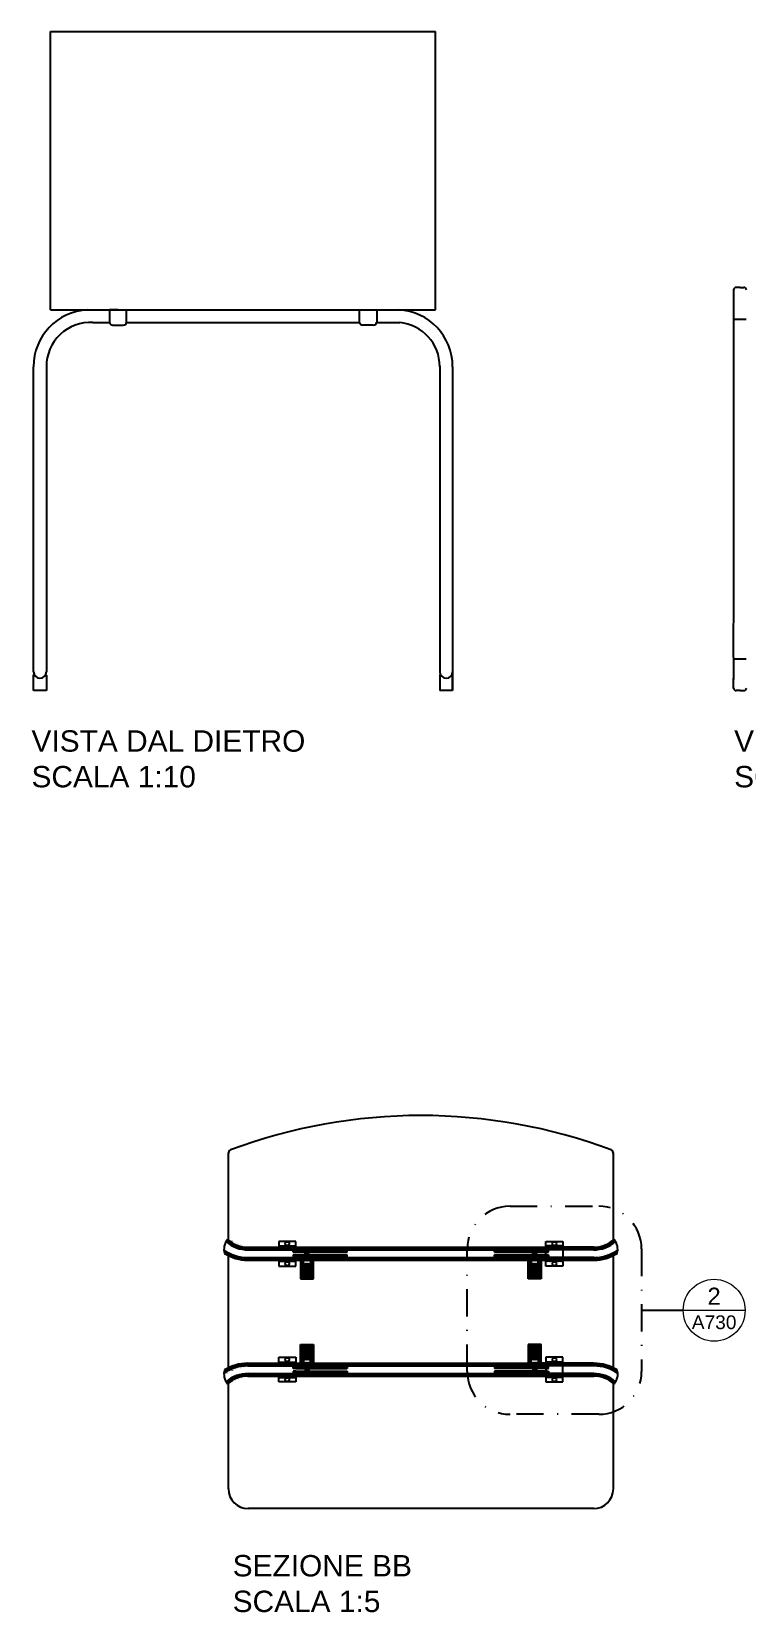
# Model space of a CAD drawing. Header units: millimetres. Extents: x 26 to 793, y -110 to 100.
# Drawn here: x 257.1 to 340.7, y -102.6 to 82.1 of the extents above; entities that cross this region are included whole.
import ezdxf
from ezdxf.enums import TextEntityAlignment as Align

# ---------------------------------------------------------------- set-up
doc = ezdxf.new("R2010")
doc.units = ezdxf.units.MM
doc.linetypes.add('TRATTOPUNTO2', pattern=[12.7, 6.35, -3.175, 0, -3.175])
doc.layers.add('A-ANNO-SYMB', color=202, linetype='Continuous', lineweight=18)
for name, color, linetype in [('CONTORNO SEZIONI', 26, 'TRATTOPUNTO2'), ('SIMBOLI', 201, 'Continuous'), ('VITI', 240, 'Continuous')]:
    doc.layers.add(name, color=color, linetype=linetype)
doc.styles.add('ARIAL', font='arial.ttf')
doc.styles.get("Standard").update_dxf_attribs({"font": 'arial.ttf'})
pattern_1 = [(45, (-61.06439, -11.40262), (-0.11000814, 0.11000814), [])]
pattern_2 = [(141, (-61.06439, -11.402616), (-0.033967568, -0.041946453), [])]
pattern_3 = [(45, (-61.06439, -11.40262), (-0.062861793, 0.062861793), [])]
pattern_4 = [(141, (-61.06439, -11.40262), (-0.08991415, -0.11103473), [])]

# ---------------------------------------------------------------- blocks, each defined once
blk = doc.blocks.new('DETAGLI')
at = {"layer": 'A-ANNO-SYMB', "linetype": 'Continuous'}
blk.add_line((486.66, 356.17), (504.76, 356.17), dxfattribs=at)
blk.add_circle((495.71, 356.17), 9.05, dxfattribs=at)
for tag, p in [('TAVOLA', (495.71, 362.76)), ('SEZIONE', (495.71, 354.67))]:
    blk.add_attdef(tag, text='', height=5, dxfattribs=at).set_placement(p, align=Align.TOP_CENTER)

msp = doc.modelspace()

# ---------------------------------------------------------------- hatches: boundary and pattern name
h = msp.add_hatch()
h.set_pattern_fill('ANSI31', color=256, scale=0.049)
h.set_pattern_definition(pattern_1)
edge = h.paths.add_edge_path()
edge.add_line((288.01, -61.41), (286.01, -61.41))
edge.add_line((286.01, -61.41), (282.39, -61.41))
edge.add_arc((282.4, -56.22), 5.2, 238.2499, 269.9092, ccw=False)
edge.add_line((279.67, -60.64), (279.61, -60.24))
edge.add_arc((282.4, -56.22), 4.9, 235.1912, 269.9065)
edge.add_line((282.4, -61.11), (287.71, -61.11))
edge.add_line((287.71, -61.11), (287.71, -60.81))
edge.add_line((287.71, -60.81), (288.01, -60.81))
edge.add_line((288.01, -60.81), (289.12, -60.81))
edge.add_line((289.12, -60.81), (289.12, -60.84))
edge.add_line((289.12, -60.84), (289.09, -60.84))
edge.add_line((289.09, -60.84), (289.05, -60.84))
edge.add_line((289.05, -60.84), (289.05, -60.86))
edge.add_line((289.05, -60.86), (289.12, -60.87))
edge.add_line((289.12, -60.87), (289.12, -60.95))
edge.add_line((289.12, -60.95), (289.09, -60.94))
edge.add_line((289.09, -60.94), (289.05, -60.95))
edge.add_line((289.05, -60.95), (289.05, -60.97))
edge.add_line((289.05, -60.97), (289.12, -60.98))
edge.add_line((289.12, -60.98), (289.12, -61.04))
edge.add_line((289.12, -61.04), (289.09, -61.04))
edge.add_line((289.09, -61.04), (289.05, -61.04))
edge.add_line((289.05, -61.04), (289.05, -61.06))
edge.add_line((289.05, -61.06), (289.12, -61.07))
edge.add_line((289.12, -61.07), (289.12, -61.11))
edge.add_line((289.12, -61.11), (288.01, -61.11))
edge.add_line((288.01, -61.11), (288.01, -61.41))
h.paths.add_polyline_path([(294.01, -61.11), (289.52, -61.11), (289.52, -61.05), (289.55, -61.06), (289.59, -61.05), (289.58, -61.03), (289.52, -61.02), (289.52, -60.95), (289.55, -60.95), (289.59, -60.94), (289.58, -60.93), (289.52, -60.91), (289.52, -60.85), (289.55, -60.86), (289.59, -60.85), (289.58, -60.83), (289.52, -60.82), (289.52, -60.81), (294.01, -60.81)])
edge = h.paths.add_edge_path()
edge.add_arc((281.38, -60.17), 1.77, 139.4567, 149.2099)
edge.add_arc((282.39, -56.35), 3.86, 228.9343, 270.5825)
edge.add_line((282.43, -60.21), (282.39, -60.21))
edge.add_line((282.39, -60.21), (282.46, -60.21))
edge.add_line((282.46, -60.21), (287.71, -60.21))
edge.add_line((287.71, -60.21), (287.71, -60.51))
edge.add_line((287.71, -60.51), (289.12, -60.51))
edge.add_line((289.12, -60.51), (289.12, -60.48))
edge.add_arc((289.29, -60.59), 0.202, 121.5211, 148.4789, ccw=False)
edge.add_line((289.19, -60.41), (289.45, -60.41))
edge.add_arc((289.35, -60.59), 0.202, 31.5211, 58.4789, ccw=False)
edge.add_line((289.52, -60.48), (289.52, -60.51))
edge.add_line((289.52, -60.51), (294.01, -60.51))
edge.add_line((294.01, -60.51), (294.01, -60.21))
edge.add_line((294.01, -60.21), (288.01, -60.21))
edge.add_line((288.01, -60.21), (288.01, -59.91))
edge.add_line((288.01, -59.91), (282.39, -59.91))
edge.add_arc((282.39, -56.35), 3.56, 228.4778, 270.002, ccw=False)
h = msp.add_hatch()
h.set_pattern_fill('ANSI31', color=256, scale=0.049)
h.set_pattern_definition(pattern_1)
edge = h.paths.add_edge_path()
edge.add_line((317.25, -61.41), (319.25, -61.41))
edge.add_line((319.25, -61.41), (322.87, -61.41))
edge.add_arc((322.86, -56.22), 5.2, 270.0908, 301.7501)
edge.add_line((325.59, -60.64), (325.65, -60.24))
edge.add_arc((322.86, -56.22), 4.9, 270.0935, 304.8088, ccw=False)
edge.add_line((322.87, -61.11), (317.55, -61.11))
edge.add_line((317.55, -61.11), (317.55, -60.81))
edge.add_line((317.55, -60.81), (317.25, -60.81))
edge.add_line((317.25, -60.81), (316.14, -60.81))
edge.add_line((316.14, -60.81), (316.14, -60.84))
edge.add_line((316.14, -60.84), (316.17, -60.84))
edge.add_line((316.17, -60.84), (316.21, -60.84))
edge.add_line((316.21, -60.84), (316.21, -60.86))
edge.add_line((316.21, -60.86), (316.14, -60.87))
edge.add_line((316.14, -60.87), (316.14, -60.95))
edge.add_line((316.14, -60.95), (316.17, -60.94))
edge.add_line((316.17, -60.94), (316.21, -60.95))
edge.add_line((316.21, -60.95), (316.21, -60.97))
edge.add_line((316.21, -60.97), (316.14, -60.98))
edge.add_line((316.14, -60.98), (316.14, -61.04))
edge.add_line((316.14, -61.04), (316.17, -61.04))
edge.add_line((316.17, -61.04), (316.21, -61.04))
edge.add_line((316.21, -61.04), (316.21, -61.06))
edge.add_line((316.21, -61.06), (316.14, -61.07))
edge.add_line((316.14, -61.07), (316.14, -61.11))
edge.add_line((316.14, -61.11), (317.25, -61.11))
edge.add_line((317.25, -61.11), (317.25, -61.41))
h.paths.add_polyline_path([(311.25, -61.11), (315.74, -61.11), (315.74, -61.05), (315.71, -61.06), (315.68, -61.05), (315.68, -61.03), (315.74, -61.02), (315.74, -60.95), (315.71, -60.95), (315.68, -60.94), (315.68, -60.93), (315.74, -60.91), (315.74, -60.85), (315.71, -60.86), (315.68, -60.85), (315.68, -60.83), (315.74, -60.82), (315.74, -60.81), (311.25, -60.81)])
edge = h.paths.add_edge_path()
edge.add_arc((323.88, -60.17), 1.77, 30.7901, 40.5433)
edge.add_arc((322.87, -56.35), 3.56, 269.998, 311.5222, ccw=False)
edge.add_line((322.87, -59.91), (317.25, -59.91))
edge.add_line((317.25, -59.91), (317.25, -60.21))
edge.add_line((317.25, -60.21), (311.25, -60.21))
edge.add_line((311.25, -60.21), (311.25, -60.51))
edge.add_line((311.25, -60.51), (315.74, -60.51))
edge.add_line((315.74, -60.51), (315.74, -60.48))
edge.add_arc((315.92, -60.59), 0.202, 121.5211, 148.4789, ccw=False)
edge.add_line((315.81, -60.41), (316.08, -60.41))
edge.add_arc((315.97, -60.59), 0.202, 31.5211, 58.4789, ccw=False)
edge.add_line((316.14, -60.48), (316.14, -60.51))
edge.add_line((316.14, -60.51), (317.55, -60.51))
edge.add_line((317.55, -60.51), (317.55, -60.21))
edge.add_line((317.55, -60.21), (322.8, -60.21))
edge.add_line((322.8, -60.21), (322.87, -60.21))
edge.add_line((322.87, -60.21), (322.83, -60.21))
edge.add_arc((322.87, -56.35), 3.86, 269.4175, 311.0657)
h = msp.add_hatch()
h.set_pattern_fill('ANSI31', color=256, scale=0.017, angle=96)
h.set_pattern_definition(pattern_2)
h.paths.add_polyline_path([(288.01, -61.56), (288.01, -61.41), (286.01, -61.41), (286.01, -61.56)])
h.paths.add_polyline_path([(286.01, -59.76), (286.01, -59.91), (288.01, -59.91), (288.01, -59.76)])
h = msp.add_hatch()
h.set_pattern_fill('ANSI31', color=256, scale=0.028)
h.set_pattern_definition(pattern_3)
h.paths.add_polyline_path([(317.25, -60.21), (294.01, -60.21), (288.01, -60.21), (288.01, -59.91), (317.25, -59.91)])
h.paths.add_polyline_path([(315.74, -61.31), (315.68, -61.33), (315.68, -61.34), (315.71, -61.35), (315.74, -61.35), (315.74, -61.41), (289.72, -61.41), (289.52, -61.41), (289.52, -61.35), (289.55, -61.35), (289.59, -61.34), (289.58, -61.33), (289.52, -61.31), (289.52, -61.25), (289.55, -61.26), (289.59, -61.25), (289.58, -61.23), (289.52, -61.22), (289.52, -61.15), (289.55, -61.15), (289.59, -61.14), (289.58, -61.11), (315.74, -61.11), (315.74, -61.11), (315.68, -61.13), (315.68, -61.14), (315.71, -61.15), (315.74, -61.15), (315.74, -61.22), (315.68, -61.23), (315.68, -61.25), (315.71, -61.26), (315.74, -61.25)])
h.paths.add_polyline_path([(289.12, -61.35), (289.09, -61.34), (289.05, -61.35), (289.05, -61.37), (289.12, -61.38), (289.12, -61.41), (288.92, -61.41), (288.01, -61.41), (288.01, -61.11), (289.12, -61.11), (289.12, -61.15), (289.09, -61.14), (289.05, -61.15), (289.05, -61.17), (289.12, -61.18), (289.12, -61.24), (289.09, -61.24), (289.05, -61.24), (289.05, -61.26), (289.12, -61.27)])
h.paths.add_polyline_path([(317.25, -61.41), (316.34, -61.41), (316.14, -61.41), (316.14, -61.38), (316.21, -61.37), (316.21, -61.35), (316.17, -61.34), (316.14, -61.35), (316.14, -61.27), (316.21, -61.26), (316.21, -61.24), (316.17, -61.24), (316.14, -61.24), (316.14, -61.18), (316.21, -61.17), (316.21, -61.15), (316.17, -61.14), (316.14, -61.15), (316.14, -61.11), (317.25, -61.11)])
h = msp.add_hatch()
h.set_pattern_fill('ANSI31', color=256, scale=0.017, angle=96)
h.set_pattern_definition(pattern_2)
h.paths.add_polyline_path([(317.25, -61.56), (319.25, -61.56), (319.25, -61.41), (317.25, -61.41)])
h.paths.add_polyline_path([(317.25, -59.91), (319.25, -59.91), (319.25, -59.76), (317.25, -59.76)])
h = msp.add_hatch()
h.set_pattern_fill('ANSI31', color=256, scale=0.045, angle=96)
h.set_pattern_definition(pattern_4)
h.paths.add_polyline_path([(290.07, -61.41), (289.72, -61.41), (289.72, -61.91), (288.92, -61.91), (288.92, -61.41), (288.57, -61.41), (288.57, -63.59), (290.07, -63.59)])
h.paths.add_polyline_path([(315.19, -63.59), (316.69, -63.59), (316.69, -61.41), (316.34, -61.41), (316.34, -61.91), (315.54, -61.91), (315.54, -61.41), (315.19, -61.41)])
h = msp.add_hatch(color=240)
h.dxf.hatch_style = 1
h.paths.add_polyline_path([(288.92, -72.98), (288.92, -73.48), (289.72, -73.48), (289.72, -72.98)])
h.paths.add_polyline_path([(315.54, -72.98), (315.54, -73.48), (316.34, -73.48), (316.34, -72.98)])
h.paths.add_polyline_path([(315.54, -61.41), (315.54, -61.91), (316.34, -61.91), (316.34, -61.41)])
h.paths.add_polyline_path([(288.92, -61.41), (288.92, -61.91), (289.72, -61.91), (289.72, -61.41)])
h = msp.add_hatch()
h.set_pattern_fill('ANSI31', color=256, scale=0.045, angle=96)
h.set_pattern_definition(pattern_4)
h.paths.add_polyline_path([(290.07, -71.3), (288.57, -71.3), (288.57, -73.48), (288.92, -73.48), (288.92, -72.98), (289.72, -72.98), (289.72, -73.48), (290.07, -73.48)])
h.paths.add_polyline_path([(315.19, -73.48), (315.54, -73.48), (315.54, -72.98), (316.34, -72.98), (316.34, -73.48), (316.69, -73.48), (316.69, -71.3), (315.19, -71.3)])
h = msp.add_hatch()
h.set_pattern_fill('ANSI31', color=256, scale=0.049)
h.set_pattern_definition(pattern_1)
edge = h.paths.add_edge_path()
edge.add_line((288.01, -73.48), (286.01, -73.48))
edge.add_line((286.01, -73.48), (282.39, -73.48))
edge.add_arc((282.4, -78.68), 5.2, 90.0908, 121.7501)
edge.add_line((279.67, -74.26), (279.61, -74.65))
edge.add_arc((282.4, -78.68), 4.9, 90.0935, 124.7347, ccw=False)
edge.add_line((282.4, -73.78), (287.71, -73.78))
edge.add_line((287.71, -73.78), (287.71, -74.08))
edge.add_line((287.71, -74.08), (288.01, -74.08))
edge.add_line((288.01, -74.08), (289.12, -74.08))
edge.add_line((289.12, -74.08), (289.12, -74.05))
edge.add_line((289.12, -74.05), (289.09, -74.06))
edge.add_line((289.09, -74.06), (289.05, -74.05))
edge.add_line((289.05, -74.05), (289.05, -74.03))
edge.add_line((289.05, -74.03), (289.12, -74.02))
edge.add_line((289.12, -74.02), (289.12, -73.95))
edge.add_line((289.12, -73.95), (289.09, -73.95))
edge.add_line((289.09, -73.95), (289.05, -73.94))
edge.add_line((289.05, -73.94), (289.05, -73.93))
edge.add_line((289.05, -73.93), (289.12, -73.92))
edge.add_line((289.12, -73.92), (289.12, -73.85))
edge.add_line((289.12, -73.85), (289.09, -73.86))
edge.add_line((289.09, -73.86), (289.05, -73.85))
edge.add_line((289.05, -73.85), (289.05, -73.83))
edge.add_line((289.05, -73.83), (289.12, -73.82))
edge.add_line((289.12, -73.82), (289.12, -73.78))
edge.add_line((289.12, -73.78), (288.01, -73.78))
edge.add_line((288.01, -73.78), (288.01, -73.48))
h.paths.add_polyline_path([(294.01, -73.78), (289.52, -73.78), (289.52, -73.84), (289.55, -73.84), (289.59, -73.85), (289.58, -73.86), (289.52, -73.87), (289.52, -73.95), (289.55, -73.94), (289.59, -73.95), (289.58, -73.97), (289.52, -73.98), (289.52, -74.04), (289.55, -74.04), (289.59, -74.05), (289.58, -74.06), (289.52, -74.07), (289.52, -74.08), (294.01, -74.08)])
edge = h.paths.add_edge_path()
edge.add_arc((281.44, -74.71), 1.83, 210.148, 219.6126)
edge.add_arc((282.39, -78.54), 3.56, 89.998, 131.5222, ccw=False)
edge.add_line((282.39, -74.98), (288.01, -74.98))
edge.add_line((288.01, -74.98), (288.01, -74.68))
edge.add_line((288.01, -74.68), (294.01, -74.68))
edge.add_line((294.01, -74.68), (294.01, -74.38))
edge.add_line((294.01, -74.38), (289.52, -74.38))
edge.add_line((289.52, -74.38), (289.52, -74.41))
edge.add_arc((289.35, -74.31), 0.202, 301.5211, 328.4789, ccw=False)
edge.add_line((289.45, -74.48), (289.19, -74.48))
edge.add_arc((289.29, -74.31), 0.202, 211.5211, 238.4789, ccw=False)
edge.add_line((289.12, -74.41), (289.12, -74.38))
edge.add_line((289.12, -74.38), (287.71, -74.38))
edge.add_line((287.71, -74.38), (287.71, -74.68))
edge.add_line((287.71, -74.68), (282.46, -74.68))
edge.add_line((282.46, -74.68), (282.39, -74.68))
edge.add_line((282.39, -74.68), (282.43, -74.68))
edge.add_arc((282.39, -78.54), 3.86, 89.4175, 131.004)
h = msp.add_hatch()
h.set_pattern_fill('ANSI31', color=256, scale=0.017, angle=96)
h.set_pattern_definition(pattern_2)
h.paths.add_polyline_path([(288.01, -73.33), (286.01, -73.33), (286.01, -73.48), (288.01, -73.48)])
h.paths.add_polyline_path([(288.01, -74.98), (286.01, -74.98), (286.01, -75.13), (288.01, -75.13)])
h = msp.add_hatch()
h.set_pattern_fill('ANSI31', color=256, scale=0.028)
h.set_pattern_definition(pattern_3)
h.paths.add_polyline_path([(317.25, -74.68), (294.01, -74.68), (288.01, -74.68), (288.01, -74.98), (317.25, -74.98)])
h.paths.add_polyline_path([(315.74, -73.58), (315.68, -73.57), (315.68, -73.55), (315.71, -73.54), (315.74, -73.55), (315.74, -73.48), (289.72, -73.48), (289.52, -73.48), (289.52, -73.55), (289.55, -73.54), (289.59, -73.55), (289.58, -73.57), (289.52, -73.58), (289.52, -73.64), (289.55, -73.64), (289.59, -73.65), (289.58, -73.66), (289.52, -73.67), (289.52, -73.75), (289.55, -73.74), (289.59, -73.75), (289.58, -73.78), (315.74, -73.78), (315.74, -73.78), (315.68, -73.77), (315.68, -73.75), (315.71, -73.74), (315.74, -73.75), (315.74, -73.67), (315.68, -73.66), (315.68, -73.65), (315.71, -73.64), (315.74, -73.64)])
h.paths.add_polyline_path([(289.12, -73.55), (289.09, -73.55), (289.05, -73.54), (289.05, -73.53), (289.12, -73.52), (289.12, -73.48), (288.92, -73.48), (288.01, -73.48), (288.01, -73.78), (289.12, -73.78), (289.12, -73.75), (289.09, -73.75), (289.05, -73.74), (289.05, -73.73), (289.12, -73.72), (289.12, -73.65), (289.09, -73.66), (289.05, -73.65), (289.05, -73.63), (289.12, -73.62)])
h.paths.add_polyline_path([(317.25, -73.48), (316.34, -73.48), (316.14, -73.48), (316.14, -73.52), (316.21, -73.53), (316.21, -73.54), (316.17, -73.55), (316.14, -73.55), (316.14, -73.62), (316.21, -73.63), (316.21, -73.65), (316.17, -73.66), (316.14, -73.65), (316.14, -73.72), (316.21, -73.73), (316.21, -73.74), (316.17, -73.75), (316.14, -73.75), (316.14, -73.78), (317.25, -73.78)])
h = msp.add_hatch()
h.set_pattern_fill('ANSI31', color=256, scale=0.049)
h.set_pattern_definition(pattern_1)
edge = h.paths.add_edge_path()
edge.add_line((317.25, -73.48), (319.25, -73.48))
edge.add_line((319.25, -73.48), (322.87, -73.48))
edge.add_arc((322.86, -78.68), 5.2, 58.2499, 89.9092, ccw=False)
edge.add_line((325.59, -74.26), (325.65, -74.66))
edge.add_arc((322.86, -78.68), 4.9, 55.1829, 89.9065)
edge.add_line((322.87, -73.78), (317.55, -73.78))
edge.add_line((317.55, -73.78), (317.55, -74.08))
edge.add_line((317.55, -74.08), (317.25, -74.08))
edge.add_line((317.25, -74.08), (316.14, -74.08))
edge.add_line((316.14, -74.08), (316.14, -74.05))
edge.add_line((316.14, -74.05), (316.17, -74.06))
edge.add_line((316.17, -74.06), (316.21, -74.05))
edge.add_line((316.21, -74.05), (316.21, -74.03))
edge.add_line((316.21, -74.03), (316.14, -74.02))
edge.add_line((316.14, -74.02), (316.14, -73.95))
edge.add_line((316.14, -73.95), (316.17, -73.95))
edge.add_line((316.17, -73.95), (316.21, -73.94))
edge.add_line((316.21, -73.94), (316.21, -73.93))
edge.add_line((316.21, -73.93), (316.14, -73.92))
edge.add_line((316.14, -73.92), (316.14, -73.85))
edge.add_line((316.14, -73.85), (316.17, -73.86))
edge.add_line((316.17, -73.86), (316.21, -73.85))
edge.add_line((316.21, -73.85), (316.21, -73.83))
edge.add_line((316.21, -73.83), (316.14, -73.82))
edge.add_line((316.14, -73.82), (316.14, -73.78))
edge.add_line((316.14, -73.78), (317.25, -73.78))
edge.add_line((317.25, -73.78), (317.25, -73.48))
h.paths.add_polyline_path([(311.25, -73.78), (315.74, -73.78), (315.74, -73.84), (315.71, -73.84), (315.68, -73.85), (315.68, -73.86), (315.74, -73.87), (315.74, -73.95), (315.71, -73.94), (315.68, -73.95), (315.68, -73.97), (315.74, -73.98), (315.74, -74.04), (315.71, -74.04), (315.68, -74.05), (315.68, -74.06), (315.74, -74.07), (315.74, -74.08), (311.25, -74.08)])
edge = h.paths.add_edge_path()
edge.add_line((311.25, -74.38), (315.74, -74.38))
edge.add_line((315.74, -74.38), (315.74, -74.41))
edge.add_arc((315.92, -74.31), 0.202, 211.5211, 238.4789)
edge.add_line((315.81, -74.48), (316.08, -74.48))
edge.add_arc((315.97, -74.31), 0.202, 301.5211, 328.4789)
edge.add_line((316.14, -74.41), (316.14, -74.38))
edge.add_line((316.14, -74.38), (317.55, -74.38))
edge.add_line((317.55, -74.38), (317.55, -74.68))
edge.add_line((317.55, -74.68), (322.8, -74.68))
edge.add_line((322.8, -74.68), (322.87, -74.68))
edge.add_line((322.87, -74.68), (322.83, -74.68))
edge.add_arc((322.87, -78.54), 3.86, 48.4778, 90.5825, ccw=False)
edge.add_line((325.43, -75.65), (325.23, -75.87))
edge.add_arc((322.87, -78.54), 3.56, 48.4778, 90.002)
edge.add_line((322.87, -74.98), (317.25, -74.98))
edge.add_line((317.25, -74.98), (317.25, -74.68))
edge.add_line((317.25, -74.68), (311.25, -74.68))
edge.add_line((311.25, -74.68), (311.25, -74.38))
h = msp.add_hatch()
h.set_pattern_fill('ANSI31', color=256, scale=0.017, angle=96)
h.set_pattern_definition(pattern_2)
h.paths.add_polyline_path([(317.25, -73.33), (319.25, -73.33), (319.25, -73.48), (317.25, -73.48)])
h.paths.add_polyline_path([(317.25, -74.98), (319.25, -74.98), (319.25, -75.13), (317.25, -75.13)])

# ---------------------------------------------------------------- linework, layer by layer
for p, q in [((259.35, 82.13), (304.35, 82.13)), ((259.35, 49.63), (259.35, 82.13)), ((304.35, 49.63), (304.35, 82.13)), ((339.2, 51.95), (339.2, 50.8)), ((339.95, 52.25), (339.5, 52.25)), ((339.95, 52.25), (340.4, 52.25)), ((339.2, 50.8), (339.2, 44.56)), ((259.35, 49.63), (304.35, 49.63)), ((264.29, 48.15), (266.23, 48.15)), ((267.23, 49.63), (266.23, 49.63)), ((266.23, 49.63), (266.23, 48.15)), ((268.23, 48.15), (268.23, 49.63)), ((268.23, 48.15), (295.47, 48.14)), ((295.47, 48.15), (295.47, 49.63)), ((297.46, 48.14), (300.16, 48.13)), ((297.47, 49.63), (297.47, 48.15)), ((339.2, 48.55), (340.66, 48.53)), ((266.62, 47.83), (267.84, 47.83)), ((297.07, 47.83), (295.86, 47.83)), ((257.35, 7.33), (257.35, 42.98)), ((258.85, 43.02), (258.85, 7.33)), ((304.85, 43.02), (304.85, 7.33)), ((306.35, 42.98), (306.35, 5.13)), ((339.2, 41.78), (339.2, 15.59)), ((339.2, 8.83), (340.66, 8.85)), ((257.35, 5.13), (257.35, 6.95)), ((258.85, 6.95), (258.85, 5.13)), ((304.85, 6.95), (304.85, 5.13)), ((306.35, 5.13), (306.35, 6.95)), ((339.2, 5.43), (339.2, 6.58)), ((258.85, 5.13), (257.35, 5.13)), ((306.35, 5.13), (304.85, 5.13)), ((339.95, 5.13), (339.5, 5.13)), ((339.95, 5.13), (340.4, 5.13)), ((280.13, -59.1), (280.13, -48.9)), ((325.13, -48.89), (325.13, -59.1)), ((280.13, -74), (280.13, -60.89)), ((282.39, -59.91), (286.01, -59.91)), ((282.39, -60.21), (286.01, -60.21)), ((286.01, -59.24), (286.01, -59.91)), ((288.01, -59.24), (286.01, -59.24)), ((286.01, -59.76), (288.01, -59.76)), ((286.01, -59.91), (317.25, -59.91)), ((286.01, -60.21), (287.71, -60.21)), ((286.01, -60.21), (287.71, -60.21)), ((287.71, -60.51), (287.71, -60.21)), ((288.01, -60.51), (287.71, -60.51)), ((288.01, -60.81), (287.71, -60.81)), ((287.71, -60.81), (287.71, -61.11)), ((288.01, -59.91), (288.01, -59.24)), ((288.01, -59.91), (288.01, -60.01)), ((288.01, -59.91), (288.01, -60.21)), ((288.01, -60.21), (317.25, -60.21)), ((288.01, -60.51), (289.12, -60.51)), ((288.01, -60.81), (289.12, -60.81)), ((289.52, -60.51), (294.01, -60.51)), ((289.52, -60.81), (294.01, -60.81)), ((289.52, -60.82), (289.52, -60.81)), ((294.01, -60.21), (317.25, -60.21)), ((294.01, -60.51), (294.01, -60.21)), ((294.01, -61.11), (294.01, -60.81)), ((311.25, -60.51), (311.25, -60.21)), ((315.74, -60.51), (311.25, -60.51)), ((311.25, -61.11), (311.25, -60.81)), ((315.74, -60.81), (311.25, -60.81)), ((315.74, -60.82), (315.74, -60.81)), ((317.25, -60.51), (316.14, -60.51)), ((317.25, -60.81), (316.14, -60.81)), ((317.25, -62.14), (317.25, -59.24)), ((317.25, -59.24), (319.25, -59.24)), ((317.25, -59.91), (317.25, -59.24)), ((317.25, -59.24), (319.25, -59.24)), ((319.25, -59.76), (317.25, -59.76)), ((317.25, -59.91), (317.25, -60.01)), ((317.25, -59.91), (317.25, -60.21)), ((317.25, -60.51), (317.55, -60.51)), ((317.25, -60.81), (317.55, -60.81)), ((319.25, -60.21), (317.55, -60.21)), ((319.25, -60.21), (317.55, -60.21)), ((317.55, -60.51), (317.55, -60.21)), ((317.55, -60.81), (317.55, -61.11)), ((319.25, -59.24), (319.25, -62.14)), ((319.25, -59.24), (319.25, -59.91)), ((319.25, -59.91), (322.87, -59.91)), ((322.87, -59.91), (319.25, -59.91)), ((322.87, -60.21), (319.25, -60.21)), ((325.13, -60.87), (325.13, -74)), ((282.39, -61.11), (287.71, -61.11)), ((282.39, -61.41), (286.01, -61.41)), ((286.01, -61.41), (288.92, -61.41)), ((286.01, -61.41), (286.01, -62.14)), ((286.01, -61.56), (288.01, -61.56)), ((286.01, -62.14), (288.01, -62.14)), ((288.01, -61.11), (289.12, -61.11)), ((288.01, -61.41), (288.01, -61.11)), ((288.01, -62.14), (288.01, -61.41)), ((288.57, -61.41), (288.57, -63.59)), ((289.52, -61.11), (317.25, -61.11)), ((289.72, -61.41), (317.25, -61.41)), ((290.07, -63.59), (290.07, -61.41)), ((294.01, -61.11), (317.25, -61.11)), ((315.19, -63.59), (315.19, -61.41)), ((317.25, -61.11), (316.14, -61.11)), ((319.25, -61.41), (316.34, -61.41)), ((316.69, -61.41), (316.69, -63.59)), ((317.25, -61.41), (317.25, -61.11)), ((317.25, -62.14), (317.25, -61.41)), ((319.25, -61.56), (317.25, -61.56)), ((319.25, -62.14), (317.25, -62.14)), ((319.25, -62.14), (317.25, -62.14)), ((322.87, -61.11), (317.55, -61.11)), ((319.25, -61.41), (322.87, -61.41)), ((322.87, -61.41), (319.25, -61.41)), ((319.25, -61.41), (319.25, -62.14)), ((288.57, -63.59), (290.07, -63.59)), ((316.69, -63.59), (315.19, -63.59)), ((288.57, -73.48), (288.57, -71.3)), ((288.57, -71.3), (290.07, -71.3)), ((290.07, -71.3), (290.07, -73.48)), ((316.69, -71.3), (315.19, -71.3)), ((315.19, -71.3), (315.19, -73.48)), ((316.69, -73.48), (316.69, -71.3)), ((282.39, -73.48), (286.01, -73.48)), ((282.39, -73.78), (287.71, -73.78)), ((286.01, -72.76), (288.01, -72.76)), ((286.01, -73.48), (286.01, -72.76)), ((286.01, -73.33), (288.01, -73.33)), ((286.01, -73.48), (288.92, -73.48)), ((287.71, -74.08), (287.71, -73.78)), ((288.01, -72.76), (288.01, -73.48)), ((288.01, -73.48), (288.01, -73.78)), ((288.01, -73.78), (289.12, -73.78)), ((289.52, -73.78), (317.25, -73.78)), ((289.72, -73.48), (317.25, -73.48)), ((294.01, -73.78), (317.25, -73.78)), ((294.01, -73.78), (294.01, -74.08)), ((311.25, -73.78), (311.25, -74.08)), ((317.25, -73.78), (316.14, -73.78)), ((319.25, -73.48), (316.34, -73.48)), ((319.25, -72.76), (317.25, -72.76)), ((317.25, -72.76), (317.25, -75.66)), ((319.25, -72.76), (317.25, -72.76)), ((317.25, -72.76), (317.25, -73.48)), ((319.25, -73.33), (317.25, -73.33)), ((317.25, -73.48), (317.25, -73.78)), ((322.87, -73.78), (317.55, -73.78)), ((317.55, -74.08), (317.55, -73.78)), ((319.25, -75.66), (319.25, -72.76)), ((319.25, -73.48), (319.25, -72.76)), ((319.25, -73.48), (322.87, -73.48)), ((322.87, -73.48), (319.25, -73.48)), ((282.39, -74.68), (286.01, -74.68)), ((282.39, -74.98), (286.01, -74.98)), ((286.01, -74.68), (287.71, -74.68)), ((286.01, -74.68), (287.71, -74.68)), ((286.01, -74.98), (317.25, -74.98)), ((286.01, -75.66), (286.01, -74.98)), ((286.01, -75.13), (288.01, -75.13)), ((288.01, -75.66), (286.01, -75.66)), ((288.01, -74.08), (287.71, -74.08)), ((288.01, -74.38), (287.71, -74.38)), ((287.71, -74.38), (287.71, -74.68)), ((288.01, -74.08), (289.12, -74.08)), ((288.01, -74.38), (289.12, -74.38)), ((288.01, -74.98), (288.01, -74.68)), ((288.01, -74.68), (317.25, -74.68)), ((288.01, -74.98), (288.01, -74.88)), ((288.01, -74.98), (288.01, -75.66)), ((289.52, -74.07), (289.52, -74.08)), ((289.52, -74.08), (294.01, -74.08)), ((289.52, -74.38), (294.01, -74.38)), ((294.01, -74.38), (294.01, -74.68)), ((294.01, -74.68), (317.25, -74.68)), ((315.74, -74.08), (311.25, -74.08)), ((311.25, -74.38), (311.25, -74.68)), ((315.74, -74.38), (311.25, -74.38)), ((315.74, -74.07), (315.74, -74.08)), ((317.25, -74.08), (316.14, -74.08)), ((317.25, -74.38), (316.14, -74.38)), ((317.25, -74.08), (317.55, -74.08)), ((317.25, -74.38), (317.55, -74.38)), ((317.25, -74.98), (317.25, -74.68)), ((317.25, -74.98), (317.25, -74.88)), ((317.25, -74.98), (317.25, -75.66)), ((319.25, -74.98), (317.25, -74.98)), ((319.25, -75.13), (317.25, -75.13)), ((317.25, -75.66), (319.25, -75.66)), ((317.25, -75.66), (319.25, -75.66)), ((317.55, -74.38), (317.55, -74.68)), ((319.25, -74.68), (317.55, -74.68)), ((319.25, -74.68), (317.55, -74.68)), ((322.87, -74.68), (319.25, -74.68)), ((319.25, -74.98), (322.87, -74.98)), ((322.87, -74.98), (319.25, -74.98)), ((319.25, -75.66), (319.25, -74.98)), ((280.13, -88.15), (280.13, -75.79)), ((325.13, -75.79), (325.13, -88.15)), ((322.84, -90.44), (282.43, -90.44))]:
    msp.add_line(p, q)
msp.add_lwpolyline([(324.89, -48.55, 0.180847), (280.38, -48.55)], format="xyb")
for centre, radius in [((266.23, 48.15), 6.661338147750939e-16), ((287.01, -59.5), 0.23), ((318.25, -59.5), 0.23), ((287.01, -61.84), 0.23), ((318.25, -61.84), 0.23), ((287.01, -73.05), 0.23), ((318.25, -73.05), 0.23), ((287.01, -75.39), 0.23), ((318.25, -75.39), 0.23)]:
    msp.add_circle(centre, radius)
for centre, radius, start, end in [((339.5, 51.95), 0.3, 90, 180), ((340.4, 51.95), 0.3, 0, 90), ((264.01, 42.98), 6.66, 93.1691, 179.9962), ((264, 43), 5.15, 86.731, 180.2333), ((266.62, 48.23), 0.4, 192.3202, 270), ((267.84, 48.23), 0.4, 270, 347.6798), ((295.86, 48.23), 0.4, 192.3202, 270), ((297.07, 48.23), 0.4, 270, 347.6798), ((299.69, 42.98), 6.66, 0.0038, 86.8309), ((299.69, 43), 5.15, 359.7667, 84.7662), ((465.35, 43.17), 126.16, 179.3663, 180.6299), ((580.36, 11.01), 241.2, 178.9129, 181.0871), ((258.1, 7.33), 0.75, 180, 0), ((257.4, 6.95), 0.0485, 28.5328, 180), ((258.8, 6.95), 0.0485, 0, 151.4672), ((305.6, 7.33), 0.75, 180, 0), ((304.9, 6.95), 0.0485, 28.5328, 180), ((306.3, 6.95), 0.0485, 0, 151.4672), ((339.5, 5.43), 0.3, 180, 270), ((340.4, 5.43), 0.3, 270, 360), ((280.51, -48.9), 0.376, 110.5392, 189.9241), ((324.76, -48.9), 0.376, 350.0759, 69.4608), ((281.38, -60.17), 1.77, 139.4567, 195.1797), ((282.39, -56.35), 3.56, 228.4778, 271.0514), ((322.87, -56.35), 3.56, 268.9486, 311.5222), ((323.88, -60.17), 1.77, 344.8203, 40.5433), ((282.4, -56.22), 4.9, 235.1912, 269.9092), ((282.4, -56.22), 5.2, 238.2499, 269.9092), ((282.39, -56.35), 3.86, 228.9343, 271.0514), ((322.87, -56.35), 3.86, 268.9486, 311.0657), ((322.86, -56.22), 4.9, 270.0908, 304.8088), ((322.86, -56.22), 5.2, 270.0908, 301.7501), ((282.4, -78.68), 4.9, 90.0908, 124.7347), ((282.4, -78.68), 5.2, 90.0908, 121.7501), ((322.86, -78.68), 5.2, 58.2499, 89.9092), ((322.86, -78.68), 4.9, 55.1829, 89.9092), ((281.44, -74.71), 1.83, 165.751, 219.6126), ((282.39, -78.54), 3.86, 88.9486, 131.004), ((282.39, -78.54), 3.56, 88.9486, 131.5222), ((322.87, -78.54), 3.86, 48.9273, 91.0514), ((322.87, -78.54), 3.56, 48.4778, 91.0514), ((323.89, -74.72), 1.77, 319.3523, 15.2841), ((282.43, -88.15), 2.3, 180, 270), ((322.84, -88.15), 2.3, 270, 0)]:
    msp.add_arc(centre, radius, start, end)
at = {"layer": 'CONTORNO SEZIONI', "ltscale": 0.5}
for points in [[(313.06, -55.12), (323.44, -55.12)], [(308.06, -74.44), (308.06, -60.12)], [(328.44, -60.12), (328.44, -74.44)], [(323.44, -79.44), (313.06, -79.44)]]:
    msp.add_lwpolyline(points, dxfattribs=at)
for centre, start, end in [((313.06, -60.12), 90, 180), ((323.44, -60.12), 0, 90), ((313.06, -74.44), 180, 270), ((323.44, -74.44), 270, 0)]:
    msp.add_arc(centre, 5, start, end, dxfattribs=at)
at = {"layer": 'SIMBOLI'}
msp.add_line((328.44, -67.28), (333.3, -67.28), dxfattribs=at)
at = {"layer": 'VITI'}
for p, q in [((289.05, -60.55), (289.09, -60.54)), ((289.05, -60.55), (289.05, -60.57)), ((289.05, -60.57), (289.55, -60.66)), ((289.05, -60.64), (289.05, -60.66)), ((289.05, -60.64), (289.09, -60.64)), ((289.05, -60.66), (289.55, -60.75)), ((289.05, -60.75), (289.09, -60.74)), ((289.05, -60.75), (289.05, -60.77)), ((289.05, -60.77), (289.55, -60.86)), ((289.05, -60.84), (289.05, -60.86)), ((289.05, -60.84), (289.09, -60.84)), ((289.05, -60.86), (289.55, -60.95)), ((289.05, -60.95), (289.09, -60.94)), ((289.05, -60.95), (289.05, -60.97)), ((289.58, -60.63), (289.09, -60.54)), ((289.58, -60.73), (289.09, -60.64)), ((289.58, -60.83), (289.09, -60.74)), ((289.58, -60.93), (289.09, -60.84)), ((289.58, -61.03), (289.09, -60.94)), ((289.12, -60.55), (289.12, -60.48)), ((289.12, -60.48), (289.52, -60.48)), ((289.12, -60.64), (289.12, -60.58)), ((289.12, -60.75), (289.12, -60.67)), ((289.12, -60.84), (289.12, -60.78)), ((289.12, -60.95), (289.12, -60.87)), ((289.45, -60.41), (289.19, -60.41)), ((289.34, -60.51), (289.38, -60.5)), ((289.34, -60.51), (289.34, -60.53)), ((289.34, -60.53), (289.55, -60.57)), ((289.58, -60.54), (289.38, -60.5)), ((289.52, -60.53), (289.52, -60.48)), ((289.52, -60.62), (289.52, -60.56)), ((289.52, -60.71), (289.52, -60.65)), ((289.52, -60.82), (289.52, -60.75)), ((289.52, -60.91), (289.52, -60.85)), ((289.52, -61.02), (289.52, -60.95)), ((289.55, -60.57), (289.59, -60.56)), ((289.55, -60.66), (289.59, -60.65)), ((289.55, -60.75), (289.59, -60.74)), ((289.55, -60.86), (289.59, -60.85)), ((289.55, -60.95), (289.59, -60.94)), ((289.59, -60.56), (289.58, -60.54)), ((289.59, -60.65), (289.58, -60.63)), ((289.59, -60.74), (289.58, -60.73)), ((289.59, -60.85), (289.58, -60.83)), ((289.59, -60.94), (289.58, -60.93)), ((315.68, -60.54), (315.88, -60.5)), ((315.68, -60.63), (316.17, -60.54)), ((315.68, -60.56), (315.68, -60.54)), ((315.72, -60.57), (315.68, -60.56)), ((315.68, -60.65), (315.68, -60.63)), ((315.68, -60.73), (316.17, -60.64)), ((315.71, -60.66), (315.68, -60.65)), ((315.68, -60.74), (315.68, -60.73)), ((315.68, -60.83), (316.17, -60.74)), ((315.71, -60.75), (315.68, -60.74)), ((315.68, -60.85), (315.68, -60.83)), ((315.68, -60.93), (316.17, -60.84)), ((315.71, -60.86), (315.68, -60.85)), ((315.68, -60.94), (315.68, -60.93)), ((315.68, -61.03), (316.17, -60.94)), ((315.71, -60.95), (315.68, -60.94)), ((316.21, -60.57), (315.71, -60.66)), ((316.21, -60.66), (315.71, -60.75)), ((316.21, -60.77), (315.71, -60.86)), ((316.21, -60.86), (315.71, -60.95)), ((315.92, -60.53), (315.72, -60.57)), ((315.74, -60.53), (315.74, -60.48)), ((316.14, -60.48), (315.74, -60.48)), ((315.74, -60.62), (315.74, -60.56)), ((315.74, -60.71), (315.74, -60.65)), ((315.74, -60.82), (315.74, -60.75)), ((315.74, -60.91), (315.74, -60.85)), ((315.74, -61.02), (315.74, -60.95)), ((315.81, -60.41), (316.08, -60.41)), ((315.92, -60.51), (315.88, -60.5)), ((315.92, -60.51), (315.92, -60.53)), ((316.14, -60.55), (316.14, -60.48)), ((316.14, -60.64), (316.14, -60.58)), ((316.14, -60.75), (316.14, -60.67)), ((316.14, -60.84), (316.14, -60.78)), ((316.14, -60.95), (316.14, -60.87)), ((316.21, -60.55), (316.17, -60.54)), ((316.21, -60.64), (316.17, -60.64)), ((316.21, -60.75), (316.17, -60.74)), ((316.21, -60.84), (316.17, -60.84)), ((316.21, -60.95), (316.17, -60.94)), ((316.21, -60.55), (316.21, -60.57)), ((316.21, -60.64), (316.21, -60.66)), ((316.21, -60.75), (316.21, -60.77)), ((316.21, -60.84), (316.21, -60.86)), ((316.21, -60.95), (316.21, -60.97)), ((288.92, -61.91), (288.92, -61.41)), ((288.92, -61.41), (289.72, -61.41)), ((288.92, -61.91), (289.72, -61.91)), ((289.05, -60.97), (289.55, -61.06)), ((289.05, -61.04), (289.05, -61.06)), ((289.05, -61.04), (289.09, -61.04)), ((289.05, -61.06), (289.55, -61.15)), ((289.05, -61.15), (289.09, -61.14)), ((289.05, -61.15), (289.05, -61.17)), ((289.05, -61.17), (289.55, -61.26)), ((289.05, -61.24), (289.05, -61.26)), ((289.05, -61.24), (289.09, -61.24)), ((289.05, -61.26), (289.55, -61.35)), ((289.05, -61.35), (289.09, -61.34)), ((289.05, -61.35), (289.05, -61.37)), ((289.05, -61.37), (289.31, -61.41)), ((289.57, -61.41), (289.07, -61.41)), ((289.57, -61.91), (289.07, -61.91)), ((289.58, -61.13), (289.09, -61.04)), ((289.58, -61.23), (289.09, -61.14)), ((289.58, -61.33), (289.09, -61.24)), ((289.48, -61.41), (289.09, -61.34)), ((289.12, -61.04), (289.12, -60.98)), ((289.12, -61.15), (289.12, -61.07)), ((289.12, -61.24), (289.12, -61.18)), ((289.12, -61.35), (289.12, -61.27)), ((289.12, -61.41), (289.12, -61.38)), ((289.52, -61.11), (289.52, -61.05)), ((289.52, -61.22), (289.52, -61.15)), ((289.52, -61.31), (289.52, -61.25)), ((289.52, -61.41), (289.52, -61.35)), ((289.55, -61.06), (289.59, -61.05)), ((289.55, -61.15), (289.59, -61.14)), ((289.55, -61.26), (289.59, -61.25)), ((289.55, -61.35), (289.59, -61.34)), ((289.59, -61.05), (289.58, -61.03)), ((289.59, -61.14), (289.58, -61.13)), ((289.59, -61.25), (289.58, -61.23)), ((289.59, -61.34), (289.58, -61.33)), ((289.72, -61.41), (289.72, -61.91)), ((315.54, -61.41), (315.54, -61.91)), ((316.34, -61.41), (315.54, -61.41)), ((316.34, -61.91), (315.54, -61.91)), ((315.68, -61.05), (315.68, -61.03)), ((315.68, -61.13), (316.17, -61.04)), ((315.71, -61.06), (315.68, -61.05)), ((315.68, -61.14), (315.68, -61.13)), ((315.68, -61.23), (316.17, -61.14)), ((315.71, -61.15), (315.68, -61.14)), ((315.68, -61.25), (315.68, -61.23)), ((315.68, -61.33), (316.17, -61.24)), ((315.71, -61.26), (315.68, -61.25)), ((315.68, -61.34), (315.68, -61.33)), ((315.71, -61.35), (315.68, -61.34)), ((315.69, -61.41), (316.19, -61.41)), ((315.69, -61.91), (316.19, -61.91)), ((316.21, -60.97), (315.71, -61.06)), ((316.21, -61.06), (315.71, -61.15)), ((316.21, -61.17), (315.71, -61.26)), ((316.21, -61.26), (315.71, -61.35)), ((315.74, -61.11), (315.74, -61.05)), ((315.74, -61.22), (315.74, -61.15)), ((315.74, -61.31), (315.74, -61.25)), ((315.74, -61.41), (315.74, -61.35)), ((315.78, -61.41), (316.17, -61.34)), ((316.21, -61.37), (315.95, -61.41)), ((316.14, -61.04), (316.14, -60.98)), ((316.14, -61.15), (316.14, -61.07)), ((316.14, -61.24), (316.14, -61.18)), ((316.14, -61.35), (316.14, -61.27)), ((316.14, -61.41), (316.14, -61.38)), ((316.21, -61.04), (316.17, -61.04)), ((316.21, -61.15), (316.17, -61.14)), ((316.21, -61.24), (316.17, -61.24)), ((316.21, -61.35), (316.17, -61.34)), ((316.21, -61.04), (316.21, -61.06)), ((316.21, -61.15), (316.21, -61.17)), ((316.21, -61.24), (316.21, -61.26)), ((316.21, -61.35), (316.21, -61.37)), ((316.34, -61.91), (316.34, -61.41)), ((288.92, -72.98), (288.92, -73.48)), ((288.92, -72.98), (289.72, -72.98)), ((288.92, -73.48), (289.72, -73.48)), ((289.05, -73.53), (289.31, -73.48)), ((289.05, -73.54), (289.05, -73.53)), ((289.05, -73.54), (289.09, -73.55)), ((289.05, -73.63), (289.55, -73.54)), ((289.05, -73.65), (289.05, -73.63)), ((289.05, -73.73), (289.55, -73.64)), ((289.05, -73.65), (289.09, -73.66)), ((289.05, -73.74), (289.05, -73.73)), ((289.05, -73.74), (289.09, -73.75)), ((289.05, -73.83), (289.55, -73.74)), ((289.05, -73.85), (289.05, -73.83)), ((289.05, -73.93), (289.55, -73.84)), ((289.05, -73.85), (289.09, -73.86)), ((289.57, -72.98), (289.07, -72.98)), ((289.57, -73.48), (289.07, -73.48)), ((289.48, -73.48), (289.09, -73.55)), ((289.58, -73.57), (289.09, -73.66)), ((289.58, -73.66), (289.09, -73.75)), ((289.58, -73.77), (289.09, -73.86)), ((289.58, -73.86), (289.09, -73.95)), ((289.12, -73.48), (289.12, -73.52)), ((289.12, -73.55), (289.12, -73.62)), ((289.12, -73.65), (289.12, -73.72)), ((289.12, -73.75), (289.12, -73.82)), ((289.12, -73.85), (289.12, -73.92)), ((289.52, -73.48), (289.52, -73.55)), ((289.52, -73.58), (289.52, -73.64)), ((289.52, -73.67), (289.52, -73.75)), ((289.52, -73.78), (289.52, -73.84)), ((289.52, -73.87), (289.52, -73.95)), ((289.55, -73.54), (289.59, -73.55)), ((289.55, -73.64), (289.59, -73.65)), ((289.55, -73.74), (289.59, -73.75)), ((289.55, -73.84), (289.59, -73.85)), ((289.59, -73.55), (289.58, -73.57)), ((289.59, -73.65), (289.58, -73.66)), ((289.59, -73.75), (289.58, -73.77)), ((289.59, -73.85), (289.58, -73.86)), ((289.72, -73.48), (289.72, -72.98)), ((315.54, -73.48), (315.54, -72.98)), ((316.34, -72.98), (315.54, -72.98)), ((316.34, -73.48), (315.54, -73.48)), ((315.71, -73.54), (315.68, -73.55)), ((315.68, -73.55), (315.68, -73.57)), ((315.68, -73.57), (316.17, -73.66)), ((315.71, -73.64), (315.68, -73.65)), ((315.68, -73.65), (315.68, -73.66)), ((315.68, -73.66), (316.17, -73.75)), ((315.71, -73.74), (315.68, -73.75)), ((315.68, -73.75), (315.68, -73.77)), ((315.68, -73.77), (316.17, -73.86)), ((315.71, -73.84), (315.68, -73.85)), ((315.68, -73.85), (315.68, -73.86)), ((315.68, -73.86), (316.17, -73.95)), ((315.69, -72.98), (316.19, -72.98)), ((315.69, -73.48), (316.19, -73.48)), ((316.21, -73.63), (315.71, -73.54)), ((316.21, -73.73), (315.71, -73.64)), ((316.21, -73.83), (315.71, -73.74)), ((316.21, -73.93), (315.71, -73.84)), ((315.74, -73.48), (315.74, -73.55)), ((315.74, -73.58), (315.74, -73.64)), ((315.74, -73.67), (315.74, -73.75)), ((315.74, -73.78), (315.74, -73.84)), ((315.74, -73.87), (315.74, -73.95)), ((315.78, -73.48), (316.17, -73.55)), ((316.21, -73.53), (315.95, -73.48)), ((316.14, -73.48), (316.14, -73.52)), ((316.14, -73.55), (316.14, -73.62)), ((316.14, -73.65), (316.14, -73.72)), ((316.14, -73.75), (316.14, -73.82)), ((316.14, -73.85), (316.14, -73.92)), ((316.21, -73.54), (316.17, -73.55)), ((316.21, -73.65), (316.17, -73.66)), ((316.21, -73.74), (316.17, -73.75)), ((316.21, -73.85), (316.17, -73.86)), ((316.21, -73.54), (316.21, -73.53)), ((316.21, -73.65), (316.21, -73.63)), ((316.21, -73.74), (316.21, -73.73)), ((316.21, -73.85), (316.21, -73.83)), ((316.34, -72.98), (316.34, -73.48)), ((289.05, -73.94), (289.05, -73.93)), ((289.05, -73.94), (289.09, -73.95)), ((289.05, -74.03), (289.55, -73.94)), ((289.05, -74.05), (289.05, -74.03)), ((289.05, -74.13), (289.55, -74.04)), ((289.05, -74.05), (289.09, -74.06)), ((289.05, -74.14), (289.05, -74.13)), ((289.05, -74.14), (289.09, -74.15)), ((289.05, -74.23), (289.55, -74.14)), ((289.05, -74.25), (289.05, -74.23)), ((289.05, -74.33), (289.55, -74.24)), ((289.05, -74.25), (289.09, -74.26)), ((289.05, -74.34), (289.05, -74.33)), ((289.05, -74.34), (289.09, -74.35)), ((289.58, -73.97), (289.09, -74.06)), ((289.58, -74.06), (289.09, -74.15)), ((289.58, -74.17), (289.09, -74.26)), ((289.58, -74.26), (289.09, -74.35)), ((289.12, -73.95), (289.12, -74.02)), ((289.12, -74.05), (289.12, -74.12)), ((289.12, -74.15), (289.12, -74.22)), ((289.12, -74.25), (289.12, -74.32)), ((289.12, -74.35), (289.12, -74.41)), ((289.12, -74.41), (289.52, -74.41)), ((289.45, -74.48), (289.19, -74.48)), ((289.34, -74.36), (289.55, -74.33)), ((289.34, -74.38), (289.34, -74.36)), ((289.34, -74.38), (289.38, -74.39)), ((289.58, -74.35), (289.38, -74.39)), ((289.52, -73.98), (289.52, -74.04)), ((289.52, -74.07), (289.52, -74.15)), ((289.52, -74.18), (289.52, -74.24)), ((289.52, -74.27), (289.52, -74.33)), ((289.52, -74.36), (289.52, -74.41)), ((289.55, -73.94), (289.59, -73.95)), ((289.55, -74.04), (289.59, -74.05)), ((289.55, -74.14), (289.59, -74.15)), ((289.55, -74.24), (289.59, -74.25)), ((289.55, -74.33), (289.59, -74.34)), ((289.59, -73.95), (289.58, -73.97)), ((289.59, -74.05), (289.58, -74.06)), ((289.59, -74.15), (289.58, -74.17)), ((289.59, -74.25), (289.58, -74.26)), ((289.59, -74.34), (289.58, -74.35)), ((315.71, -73.94), (315.68, -73.95)), ((315.68, -73.95), (315.68, -73.97)), ((315.68, -73.97), (316.17, -74.06)), ((315.71, -74.04), (315.68, -74.05)), ((315.68, -74.05), (315.68, -74.06)), ((315.68, -74.06), (316.17, -74.15)), ((315.71, -74.14), (315.68, -74.15)), ((315.68, -74.15), (315.68, -74.17)), ((315.68, -74.17), (316.17, -74.26)), ((315.71, -74.24), (315.68, -74.25)), ((315.68, -74.25), (315.68, -74.26)), ((315.68, -74.26), (316.17, -74.35)), ((315.72, -74.33), (315.68, -74.34)), ((315.68, -74.34), (315.68, -74.35)), ((315.68, -74.35), (315.88, -74.39)), ((316.21, -74.03), (315.71, -73.94)), ((316.21, -74.13), (315.71, -74.04)), ((316.21, -74.23), (315.71, -74.14)), ((316.21, -74.33), (315.71, -74.24)), ((315.92, -74.36), (315.72, -74.33)), ((315.74, -73.98), (315.74, -74.04)), ((315.74, -74.07), (315.74, -74.15)), ((315.74, -74.18), (315.74, -74.24)), ((315.74, -74.27), (315.74, -74.33)), ((315.74, -74.36), (315.74, -74.41)), ((316.14, -74.41), (315.74, -74.41)), ((315.81, -74.48), (316.08, -74.48)), ((315.92, -74.38), (315.88, -74.39)), ((315.92, -74.38), (315.92, -74.36)), ((316.14, -73.95), (316.14, -74.02)), ((316.14, -74.05), (316.14, -74.12)), ((316.14, -74.15), (316.14, -74.22)), ((316.14, -74.25), (316.14, -74.32)), ((316.14, -74.35), (316.14, -74.41)), ((316.21, -73.94), (316.17, -73.95)), ((316.21, -74.05), (316.17, -74.06)), ((316.21, -74.14), (316.17, -74.15)), ((316.21, -74.25), (316.17, -74.26)), ((316.21, -74.34), (316.17, -74.35)), ((316.21, -73.94), (316.21, -73.93)), ((316.21, -74.05), (316.21, -74.03)), ((316.21, -74.14), (316.21, -74.13)), ((316.21, -74.25), (316.21, -74.23)), ((316.21, -74.34), (316.21, -74.33))]:
    msp.add_line(p, q, dxfattribs=at)
for centre, start, end in [((289.29, -60.59), 121.5211, 148.4789), ((289.35, -60.59), 31.5211, 58.4789), ((315.92, -60.59), 121.5211, 148.4789), ((315.97, -60.59), 31.5211, 58.4789), ((289.29, -74.31), 211.5211, 238.4789), ((289.35, -74.31), 301.5211, 328.4789), ((315.92, -74.31), 211.5211, 238.4789), ((315.97, -74.31), 301.5211, 328.4789)]:
    msp.add_arc(centre, 0.202, start, end, dxfattribs=at)

# ---------------------------------------------------------------- block references
at = {"layer": 'SIMBOLI'}
ref = msp.add_blockref('DETAGLI', (138.64, -209.75), dxfattribs=dict(at, xscale=0.4, yscale=0.4, zscale=0.4))
ref.add_attrib('SEZIONE', 'A730', dxfattribs={"layer": 'A-ANNO-SYMB', "linetype": 'Continuous', "height": 1.6, "style": 'ARIAL'}).set_placement((336.92, -67.88), align=Align.TOP_CENTER)
ref.add_attrib('TAVOLA', '2', dxfattribs={"layer": 'A-ANNO-SYMB', "linetype": 'Continuous', "height": 2, "style": 'ARIAL'}).set_placement((336.92, -64.64), align=Align.TOP_CENTER)

# ---------------------------------------------------------------- texts
at = {"char_height": 2.5, "attachment_point": 1}
for s, width, heights, insert in [('VISTA DAL DIETRO\\PSCALA 1:10', 54.9224, [17.07], (257.11, 0.49)), ('VISTA DAL BASSO\\PSCALA 1:10', 35.3453, [10.85], (339.26, 0.49)), ('SEZIONE BB\\PSCALA 1:5', 77.5948, [0], (280.63, -95.88))]:
    msp.add_mtext_dynamic_manual_height_columns(s, width=width, gutter_width=12.5, heights=heights, dxfattribs=dict(at, insert=insert))

doc.saveas('drawing.dxf')
